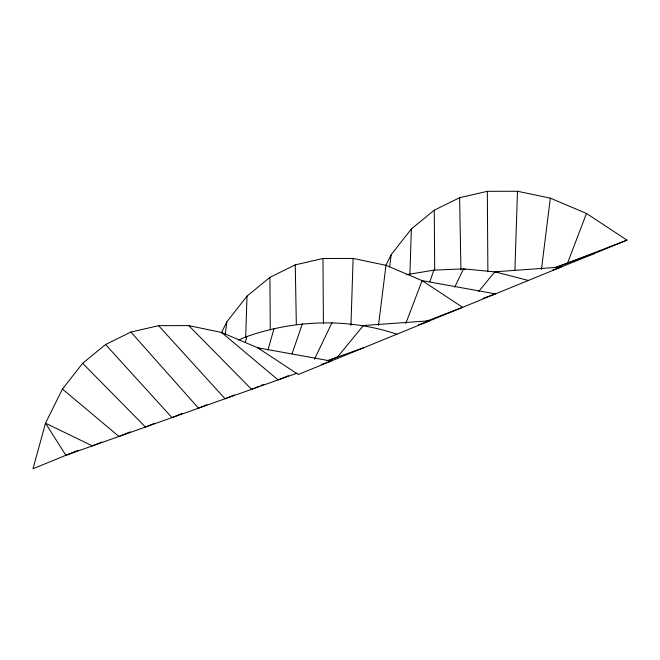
<?xml version="1.0" encoding="UTF-8"?>
<svg xmlns="http://www.w3.org/2000/svg" width="660" height="660" viewBox="0 0 660 660"><rect width="100%" height="100%" fill="white"/><g stroke="black" fill="none" stroke-linecap="round" stroke-linejoin="round"><path stroke-width="0.99" d="M245.677 337.31L247.013 296.125L269.907 277.349L295.251 264.866L322.963 258.497L353.125 258.423L385.984 265.328L422.103 280.615L462.643 307.321L426.236 321.329M350.955 325.347L353.125 258.423M409.901 274.255L411.37 228.954L434.272 210.169L459.616 197.695L487.327 191.317L517.481 191.251L550.341 198.148L586.459 213.444L627 240.141L298.279 374.492L257.738 347.787L221.628 332.5L188.768 325.603L158.606 325.669L130.894 332.046L105.55 344.52L82.648 363.305L62.453 389.053L45.515 423.192L33 468.748L78.078 450.326M514.907 270.534L517.481 191.251M225.291 334.092L226.817 321.882L247.013 296.125M378.493 325.363L385.984 265.328M389.647 266.912L391.174 254.702L411.37 228.954M541.456 269.379L550.341 198.148M245.305 342.449L246.881 336.526C295.012 319.729 348.373 317.881 396.899 334.191M267.902 350.138L274.007 328.63M292.066 353.743L302.346 323.878M429.858 281.704L433.834 270.138L463.526 268.876L497.92 272.167M405.776 323.507L422.103 280.615L495.511 293.882L483.194 298.262M556.331 267.613L567.6 263.002L586.459 213.444M314.482 359.164L332.038 322.616M454.748 287.149L463.526 268.876L465.432 269.602M221.323 332.953L226.817 321.882M385.679 265.774L391.174 254.702M478.681 291.497L494.851 271.813L561.256 267.011L552.733 270.047M238.549 340.048L246.881 336.526M101.788 442.052L92.4 445.888L45.515 423.192L65.868 455.317L297.049 373.18M130.201 431.855L118.932 436.466L62.453 389.053M154.844 423.2L145.456 427.036L82.648 363.305M182.317 413.391L171.988 417.615L105.55 344.52M206.968 404.728L198.511 408.185L130.894 332.046M234.432 394.919L225.043 398.764L158.606 325.669M259.083 386.265L251.567 389.334L188.768 325.603M260.964 385.498L263.777 384.343M288.428 375.688L278.099 379.912L221.628 332.5M329.043 360.508L337.499 357.052L363.363 325.553L429.767 320.752L418.399 324.794M567.6 263.002L627 240.141M554.334 267.721L594.132 253.58M327.079 360.756L364.023 347.622M321.676 364.427L331.155 361.061L257.738 347.787L260.502 349.123M406.502 274.717L433.834 270.138M494.851 271.813L528.388 280.45M459.616 197.695L460.928 269.8M295.251 264.866L296.34 324.613M487.327 191.317L487.88 271.705M434.272 210.169L434.684 269.94M322.963 258.497L323.416 323.416M269.907 277.349L270.27 329.901"/></g></svg>
